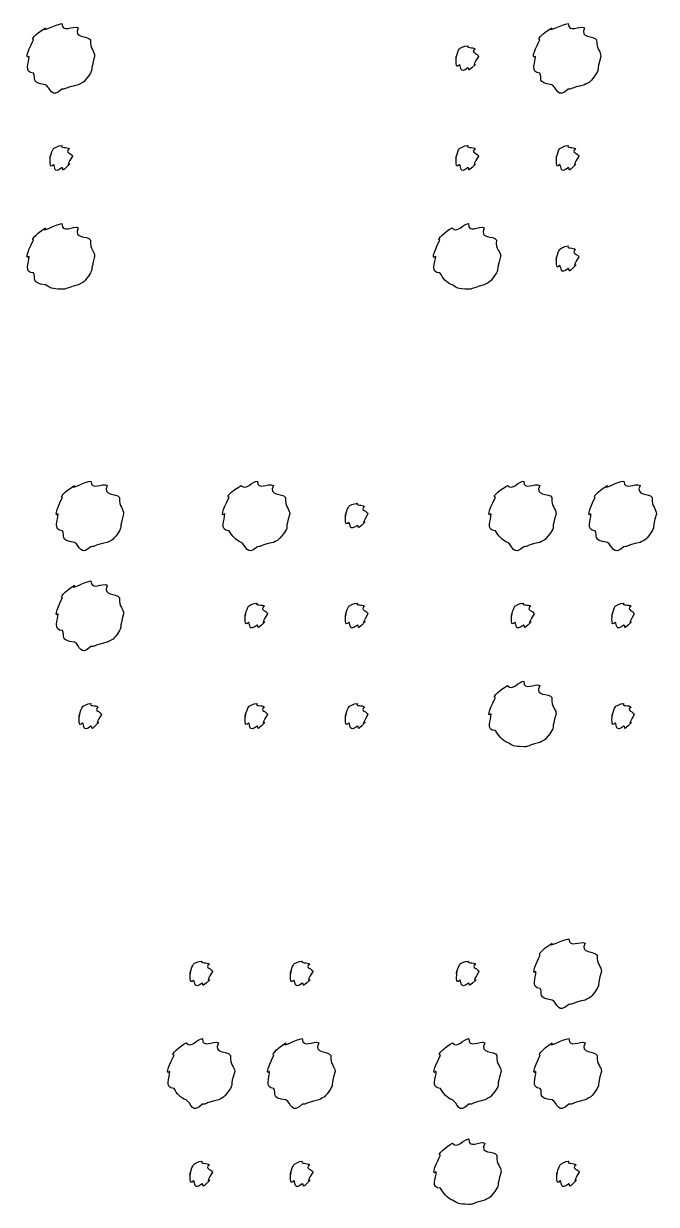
# Model space of a CAD drawing. Header units: millimetres. Extents: x 32 to 178, y 41 to 266.
# Drawn here: x 160.87 to 167.48, y 160.67 to 173 of the extents above; entities that cross this region are included whole.
import ezdxf

# ---------------------------------------------------------------- set-up
doc = ezdxf.new("R2010")
doc.units = ezdxf.units.MM
doc.layers.get('0').update_dxf_attribs({"linetype": 'CONTINUOUS'})

msp = doc.modelspace()

# ---------------------------------------------------------------- linework, layer by layer
at = {"color": 0}
for p, q in [((161.269, 172.999), (161.269, 172.999)), ((166.557, 172.999), (166.557, 172.999)), ((165.509, 172.767), (165.509, 172.767)), ((161.269, 171.726), (161.269, 171.726)), ((165.509, 171.726), (165.509, 171.726)), ((166.557, 171.726), (166.557, 171.726)), ((161.269, 170.91), (161.269, 170.91)), ((165.515, 170.91), (165.515, 170.91)), ((166.557, 170.678), (166.557, 170.678)), ((161.572, 168.22), (161.572, 168.22)), ((163.313, 168.22), (163.313, 168.22)), ((166.095, 168.22), (166.095, 168.22)), ((167.137, 168.22), (167.137, 168.22)), ((164.355, 167.989), (164.355, 167.989)), ((161.572, 167.178), (161.572, 167.178)), ((163.307, 166.946), (163.307, 166.946)), ((164.355, 166.946), (164.355, 166.946)), ((166.09, 166.946), (166.09, 166.946)), ((167.137, 166.946), (167.137, 166.946)), ((166.095, 166.131), (166.095, 166.131)), ((161.572, 165.899), (161.572, 165.899)), ((163.307, 165.899), (163.307, 165.899)), ((164.355, 165.899), (164.355, 165.899)), ((167.137, 165.899), (167.137, 165.899)), ((166.562, 163.439), (166.562, 163.439)), ((162.733, 163.208), (162.733, 163.208)), ((163.78, 163.208), (163.78, 163.208)), ((165.515, 163.208), (165.515, 163.208)), ((162.738, 162.398), (162.738, 162.398)), ((163.78, 162.398), (163.78, 162.398)), ((165.52, 162.398), (165.52, 162.398)), ((166.562, 162.398), (166.562, 162.398)), ((165.52, 161.35), (165.52, 161.35)), ((162.733, 161.119), (162.733, 161.119)), ((163.78, 161.119), (163.78, 161.119)), ((166.562, 161.119), (166.562, 161.119))]:
    msp.add_line(p, q, dxfattribs=at)
for points in [[(160.971, 172.828), (160.933, 172.839), (161.046, 172.925), (161.098, 172.955)], [(161.098, 172.955), (161.039, 172.897), (161.21, 172.999), (161.269, 172.999)], [(161.269, 172.999), (161.274, 172.897), (161.385, 172.984), (161.44, 172.955)], [(161.44, 172.955), (161.385, 172.839), (161.536, 172.883), (161.567, 172.828)], [(166.259, 172.828), (166.22, 172.839), (166.333, 172.925), (166.386, 172.955)], [(166.386, 172.955), (166.327, 172.897), (166.497, 172.999), (166.557, 172.999)], [(166.557, 172.999), (166.562, 172.897), (166.672, 172.984), (166.727, 172.955)], [(166.727, 172.955), (166.672, 172.839), (166.824, 172.883), (166.854, 172.828)], [(160.927, 172.657), (160.869, 172.61), (160.941, 172.773), (160.971, 172.828)], [(161.567, 172.828), (161.561, 172.729), (161.611, 172.715), (161.611, 172.657)], [(166.215, 172.657), (166.157, 172.61), (166.229, 172.773), (166.259, 172.828)], [(166.854, 172.828), (166.849, 172.729), (166.898, 172.715), (166.898, 172.657)], [(160.971, 172.481), (160.869, 172.489), (160.927, 172.594), (160.927, 172.657)], [(161.611, 172.657), (161.561, 172.489), (161.596, 172.536), (161.567, 172.481)], [(165.388, 172.657), (165.372, 172.581), (165.399, 172.712), (165.421, 172.734)], [(165.421, 172.569), (165.372, 172.515), (165.388, 172.62), (165.388, 172.657)], [(165.421, 172.734), (165.416, 172.743), (165.472, 172.767), (165.509, 172.767)], [(165.509, 172.767), (165.482, 172.743), (165.564, 172.756), (165.586, 172.734)], [(165.586, 172.734), (165.526, 172.698), (165.62, 172.686), (165.62, 172.657)], [(165.62, 172.657), (165.526, 172.515), (165.608, 172.591), (165.586, 172.569)], [(166.259, 172.481), (166.157, 172.489), (166.215, 172.594), (166.215, 172.657)], [(166.898, 172.657), (166.849, 172.489), (166.883, 172.536), (166.854, 172.481)], [(165.509, 172.536), (165.416, 172.471), (165.443, 172.547), (165.421, 172.569)], [(165.586, 172.569), (165.482, 172.471), (165.538, 172.536), (165.509, 172.536)], [(161.098, 172.359), (160.933, 172.383), (161.005, 172.428), (160.971, 172.481)], [(161.567, 172.481), (161.502, 172.383), (161.495, 172.388), (161.44, 172.359)], [(166.386, 172.359), (166.22, 172.383), (166.292, 172.428), (166.259, 172.481)], [(166.854, 172.481), (166.789, 172.383), (166.783, 172.388), (166.727, 172.359)], [(161.269, 172.315), (161.156, 172.207), (161.153, 172.329), (161.098, 172.359)], [(161.44, 172.359), (161.274, 172.324), (161.327, 172.315), (161.269, 172.315)], [(166.557, 172.315), (166.444, 172.207), (166.441, 172.329), (166.386, 172.359)], [(166.727, 172.359), (166.562, 172.324), (166.614, 172.315), (166.557, 172.315)], [(161.148, 171.615), (161.134, 171.534), (161.159, 171.67), (161.181, 171.693)], [(161.181, 171.693), (161.178, 171.695), (161.232, 171.726), (161.269, 171.726)], [(161.269, 171.726), (161.244, 171.695), (161.324, 171.715), (161.346, 171.693)], [(161.346, 171.693), (161.288, 171.651), (161.379, 171.644), (161.379, 171.615)], [(165.388, 171.615), (165.372, 171.534), (165.399, 171.67), (165.421, 171.693)], [(165.421, 171.693), (165.416, 171.695), (165.472, 171.726), (165.509, 171.726)], [(165.509, 171.726), (165.482, 171.695), (165.564, 171.715), (165.586, 171.693)], [(165.586, 171.693), (165.526, 171.651), (165.62, 171.644), (165.62, 171.615)], [(166.435, 171.615), (166.422, 171.534), (166.446, 171.67), (166.468, 171.693)], [(166.468, 171.693), (166.466, 171.695), (166.519, 171.726), (166.557, 171.726)], [(166.557, 171.726), (166.532, 171.695), (166.612, 171.715), (166.634, 171.693)], [(166.634, 171.693), (166.576, 171.651), (166.667, 171.644), (166.667, 171.615)], [(161.181, 171.527), (161.134, 171.468), (161.148, 171.578), (161.148, 171.615)], [(161.379, 171.615), (161.288, 171.468), (161.368, 171.549), (161.346, 171.527)], [(165.421, 171.527), (165.372, 171.468), (165.388, 171.578), (165.388, 171.615)], [(165.62, 171.615), (165.526, 171.468), (165.608, 171.549), (165.586, 171.527)], [(166.468, 171.527), (166.422, 171.468), (166.435, 171.578), (166.435, 171.615)], [(166.667, 171.615), (166.576, 171.468), (166.656, 171.549), (166.634, 171.527)], [(161.269, 171.494), (161.178, 171.424), (161.203, 171.505), (161.181, 171.527)], [(161.346, 171.527), (161.244, 171.424), (161.298, 171.494), (161.269, 171.494)], [(165.509, 171.494), (165.416, 171.424), (165.443, 171.505), (165.421, 171.527)], [(165.586, 171.527), (165.482, 171.424), (165.538, 171.494), (165.509, 171.494)], [(166.557, 171.494), (166.466, 171.424), (166.49, 171.505), (166.468, 171.527)], [(166.634, 171.527), (166.532, 171.424), (166.586, 171.494), (166.557, 171.494)], [(160.971, 170.739), (160.933, 170.74), (161.046, 170.835), (161.098, 170.866)], [(161.098, 170.866), (161.039, 170.799), (161.21, 170.91), (161.269, 170.91)], [(161.269, 170.91), (161.274, 170.799), (161.385, 170.895), (161.44, 170.866)], [(161.44, 170.866), (161.385, 170.74), (161.536, 170.794), (161.567, 170.739)], [(165.217, 170.739), (165.169, 170.74), (165.289, 170.835), (165.344, 170.866)], [(165.344, 170.866), (165.396, 170.799), (165.456, 170.91), (165.515, 170.91)], [(165.515, 170.91), (165.511, 170.799), (165.625, 170.895), (165.68, 170.866)], [(165.68, 170.866), (165.621, 170.74), (165.777, 170.794), (165.807, 170.739)], [(160.927, 170.568), (160.869, 170.513), (160.941, 170.684), (160.971, 170.739)], [(161.567, 170.739), (161.561, 170.63), (161.611, 170.626), (161.611, 170.568)], [(165.173, 170.568), (165.11, 170.513), (165.187, 170.684), (165.217, 170.739)], [(165.807, 170.739), (165.797, 170.63), (165.851, 170.626), (165.851, 170.568)], [(166.468, 170.64), (166.466, 170.645), (166.519, 170.678), (166.557, 170.678)], [(166.557, 170.678), (166.532, 170.645), (166.612, 170.664), (166.634, 170.64)], [(160.971, 170.397), (160.869, 170.392), (160.927, 170.505), (160.927, 170.568)], [(161.611, 170.568), (161.561, 170.392), (161.596, 170.448), (161.567, 170.397)], [(165.217, 170.397), (165.11, 170.392), (165.173, 170.505), (165.173, 170.568)], [(165.851, 170.568), (165.797, 170.392), (165.836, 170.448), (165.807, 170.397)], [(166.435, 170.562), (166.422, 170.48), (166.446, 170.618), (166.468, 170.64)], [(166.468, 170.474), (166.422, 170.416), (166.435, 170.53), (166.435, 170.562)], [(166.634, 170.64), (166.576, 170.597), (166.667, 170.591), (166.667, 170.562)], [(166.667, 170.562), (166.576, 170.416), (166.656, 170.499), (166.634, 170.474)], [(166.557, 170.441), (166.466, 170.37), (166.49, 170.452), (166.468, 170.474)], [(166.634, 170.474), (166.532, 170.37), (166.586, 170.441), (166.557, 170.441)], [(161.098, 170.27), (160.933, 170.288), (161.005, 170.345), (160.971, 170.397)], [(161.567, 170.397), (161.502, 170.288), (161.495, 170.303), (161.44, 170.27)], [(165.344, 170.27), (165.286, 170.288), (165.246, 170.345), (165.217, 170.397)], [(165.807, 170.397), (165.738, 170.288), (165.735, 170.303), (165.68, 170.27)], [(161.269, 170.226), (161.156, 170.226), (161.153, 170.24), (161.098, 170.27)], [(161.44, 170.27), (161.274, 170.226), (161.327, 170.226), (161.269, 170.226)], [(165.515, 170.226), (165.396, 170.226), (165.399, 170.24), (165.344, 170.27)], [(165.68, 170.27), (165.511, 170.226), (165.57, 170.226), (165.515, 170.226)], [(161.401, 168.176), (161.342, 168.118), (161.513, 168.22), (161.572, 168.22)], [(161.572, 168.22), (161.578, 168.118), (161.688, 168.205), (161.743, 168.176)], [(163.142, 168.176), (163.194, 168.118), (163.254, 168.22), (163.313, 168.22)], [(163.313, 168.22), (163.309, 168.118), (163.423, 168.205), (163.478, 168.176)], [(165.924, 168.176), (165.976, 168.118), (166.036, 168.22), (166.095, 168.22)], [(166.095, 168.22), (166.091, 168.118), (166.205, 168.205), (166.26, 168.176)], [(166.966, 168.176), (166.907, 168.118), (167.077, 168.22), (167.137, 168.22)], [(167.137, 168.22), (167.142, 168.118), (167.253, 168.205), (167.308, 168.176)], [(161.274, 168.049), (161.236, 168.06), (161.349, 168.146), (161.401, 168.176)], [(161.743, 168.176), (161.688, 168.06), (161.84, 168.104), (161.87, 168.049)], [(163.015, 168.049), (162.967, 168.06), (163.087, 168.146), (163.142, 168.176)], [(163.478, 168.176), (163.419, 168.06), (163.575, 168.104), (163.605, 168.049)], [(165.797, 168.049), (165.749, 168.06), (165.869, 168.146), (165.924, 168.176)], [(166.26, 168.176), (166.201, 168.06), (166.357, 168.104), (166.387, 168.049)], [(166.839, 168.049), (166.8, 168.06), (166.914, 168.146), (166.966, 168.176)], [(167.308, 168.176), (167.253, 168.06), (167.404, 168.104), (167.434, 168.049)], [(161.23, 167.878), (161.173, 167.831), (161.244, 167.994), (161.274, 168.049)], [(161.87, 168.049), (161.864, 167.95), (161.914, 167.936), (161.914, 167.878)], [(162.971, 167.878), (162.907, 167.831), (162.985, 167.994), (163.015, 168.049)], [(163.605, 168.049), (163.595, 167.95), (163.649, 167.936), (163.649, 167.878)], [(164.266, 167.955), (164.264, 167.963), (164.317, 167.989), (164.355, 167.989)], [(164.355, 167.989), (164.33, 167.963), (164.41, 167.977), (164.431, 167.955)], [(165.753, 167.878), (165.69, 167.831), (165.767, 167.994), (165.797, 168.049)], [(166.387, 168.049), (166.377, 167.95), (166.431, 167.936), (166.431, 167.878)], [(166.795, 167.878), (166.737, 167.831), (166.809, 167.994), (166.839, 168.049)], [(167.434, 168.049), (167.429, 167.95), (167.478, 167.936), (167.478, 167.878)], [(161.274, 167.702), (161.173, 167.71), (161.23, 167.815), (161.23, 167.878)], [(161.914, 167.878), (161.864, 167.71), (161.899, 167.757), (161.87, 167.702)], [(163.015, 167.702), (162.907, 167.71), (162.971, 167.815), (162.971, 167.878)], [(163.649, 167.878), (163.595, 167.71), (163.634, 167.757), (163.605, 167.702)], [(164.233, 167.878), (164.219, 167.802), (164.244, 167.933), (164.266, 167.955)], [(164.266, 167.79), (164.219, 167.736), (164.233, 167.841), (164.233, 167.878)], [(164.431, 167.955), (164.374, 167.919), (164.465, 167.907), (164.465, 167.878)], [(164.465, 167.878), (164.374, 167.736), (164.454, 167.812), (164.431, 167.79)], [(165.797, 167.702), (165.69, 167.71), (165.753, 167.815), (165.753, 167.878)], [(166.431, 167.878), (166.377, 167.71), (166.416, 167.757), (166.387, 167.702)], [(166.839, 167.702), (166.737, 167.71), (166.795, 167.815), (166.795, 167.878)], [(167.478, 167.878), (167.429, 167.71), (167.463, 167.757), (167.434, 167.702)], [(164.355, 167.757), (164.264, 167.692), (164.288, 167.768), (164.266, 167.79)], [(164.431, 167.79), (164.33, 167.692), (164.384, 167.757), (164.355, 167.757)], [(161.401, 167.58), (161.236, 167.604), (161.308, 167.65), (161.274, 167.702)], [(161.87, 167.702), (161.805, 167.604), (161.798, 167.609), (161.743, 167.58)], [(163.142, 167.58), (163.084, 167.604), (163.044, 167.65), (163.015, 167.702)], [(163.605, 167.702), (163.536, 167.604), (163.533, 167.609), (163.478, 167.58)], [(165.924, 167.58), (165.866, 167.604), (165.826, 167.65), (165.797, 167.702)], [(166.387, 167.702), (166.318, 167.604), (166.315, 167.609), (166.26, 167.58)], [(166.966, 167.58), (166.8, 167.604), (166.872, 167.65), (166.839, 167.702)], [(167.434, 167.702), (167.37, 167.604), (167.363, 167.609), (167.308, 167.58)], [(161.572, 167.536), (161.459, 167.428), (161.457, 167.55), (161.401, 167.58)], [(161.743, 167.58), (161.578, 167.545), (161.63, 167.536), (161.572, 167.536)], [(163.313, 167.536), (163.194, 167.428), (163.197, 167.55), (163.142, 167.58)], [(163.478, 167.58), (163.309, 167.545), (163.368, 167.536), (163.313, 167.536)], [(166.095, 167.536), (165.976, 167.428), (165.979, 167.55), (165.924, 167.58)], [(166.26, 167.58), (166.091, 167.545), (166.15, 167.536), (166.095, 167.536)], [(167.137, 167.536), (167.024, 167.428), (167.021, 167.55), (166.966, 167.58)], [(167.308, 167.58), (167.142, 167.545), (167.195, 167.536), (167.137, 167.536)], [(161.274, 167.002), (161.236, 167.013), (161.349, 167.104), (161.401, 167.134)], [(161.401, 167.134), (161.342, 167.071), (161.513, 167.178), (161.572, 167.178)], [(161.572, 167.178), (161.578, 167.071), (161.688, 167.163), (161.743, 167.134)], [(161.743, 167.134), (161.688, 167.013), (161.84, 167.06), (161.87, 167.002)], [(161.23, 166.836), (161.173, 166.781), (161.244, 166.946), (161.274, 167.002)], [(161.87, 167.002), (161.864, 166.898), (161.914, 166.891), (161.914, 166.836)], [(163.186, 166.836), (163.169, 166.755), (163.197, 166.891), (163.219, 166.914)], [(163.219, 166.914), (163.213, 166.916), (163.27, 166.946), (163.307, 166.946)], [(163.307, 166.946), (163.28, 166.916), (163.362, 166.936), (163.384, 166.914)], [(163.384, 166.914), (163.324, 166.872), (163.417, 166.865), (163.417, 166.836)], [(164.233, 166.836), (164.219, 166.755), (164.244, 166.891), (164.266, 166.914)], [(164.266, 166.914), (164.264, 166.916), (164.317, 166.946), (164.355, 166.946)], [(164.355, 166.946), (164.33, 166.916), (164.41, 166.936), (164.431, 166.914)], [(164.431, 166.914), (164.374, 166.872), (164.465, 166.865), (164.465, 166.836)], [(165.968, 166.836), (165.952, 166.755), (165.979, 166.891), (166.001, 166.914)], [(166.001, 166.914), (165.996, 166.916), (166.052, 166.946), (166.09, 166.946)], [(166.09, 166.946), (166.062, 166.916), (166.145, 166.936), (166.166, 166.914)], [(166.166, 166.914), (166.106, 166.872), (166.2, 166.865), (166.2, 166.836)], [(167.016, 166.836), (167.002, 166.755), (167.027, 166.891), (167.048, 166.914)], [(167.048, 166.914), (167.046, 166.916), (167.1, 166.946), (167.137, 166.946)], [(167.137, 166.946), (167.112, 166.916), (167.192, 166.936), (167.214, 166.914)], [(167.214, 166.914), (167.156, 166.872), (167.247, 166.865), (167.247, 166.836)], [(161.274, 166.66), (161.173, 166.663), (161.23, 166.773), (161.23, 166.836)], [(161.914, 166.836), (161.864, 166.663), (161.899, 166.715), (161.87, 166.66)], [(163.219, 166.748), (163.169, 166.689), (163.186, 166.799), (163.186, 166.836)], [(163.307, 166.715), (163.213, 166.645), (163.241, 166.726), (163.219, 166.748)], [(163.384, 166.748), (163.28, 166.645), (163.336, 166.715), (163.307, 166.715)], [(163.417, 166.836), (163.324, 166.689), (163.406, 166.77), (163.384, 166.748)], [(164.266, 166.748), (164.219, 166.689), (164.233, 166.799), (164.233, 166.836)], [(164.355, 166.715), (164.264, 166.645), (164.288, 166.726), (164.266, 166.748)], [(164.431, 166.748), (164.33, 166.645), (164.384, 166.715), (164.355, 166.715)], [(164.465, 166.836), (164.374, 166.689), (164.454, 166.77), (164.431, 166.748)], [(166.001, 166.748), (165.952, 166.689), (165.968, 166.799), (165.968, 166.836)], [(166.09, 166.715), (165.996, 166.645), (166.023, 166.726), (166.001, 166.748)], [(166.166, 166.748), (166.062, 166.645), (166.118, 166.715), (166.09, 166.715)], [(166.2, 166.836), (166.106, 166.689), (166.189, 166.77), (166.166, 166.748)], [(167.048, 166.748), (167.002, 166.689), (167.016, 166.799), (167.016, 166.836)], [(167.137, 166.715), (167.046, 166.645), (167.071, 166.726), (167.048, 166.748)], [(167.214, 166.748), (167.112, 166.645), (167.166, 166.715), (167.137, 166.715)], [(167.247, 166.836), (167.156, 166.689), (167.236, 166.77), (167.214, 166.748)], [(161.401, 166.539), (161.236, 166.557), (161.308, 166.607), (161.274, 166.66)], [(161.87, 166.66), (161.805, 166.557), (161.798, 166.568), (161.743, 166.539)], [(161.572, 166.495), (161.459, 166.38), (161.457, 166.508), (161.401, 166.539)], [(161.743, 166.539), (161.578, 166.497), (161.63, 166.495), (161.572, 166.495)], [(165.924, 166.087), (165.976, 166.02), (166.036, 166.131), (166.095, 166.131)], [(166.095, 166.131), (166.091, 166.02), (166.205, 166.116), (166.26, 166.087)], [(165.797, 165.96), (165.749, 165.961), (165.869, 166.056), (165.924, 166.087)], [(166.26, 166.087), (166.201, 165.961), (166.357, 166.015), (166.387, 165.96)], [(161.484, 165.861), (161.481, 165.866), (161.535, 165.899), (161.572, 165.899)], [(161.572, 165.899), (161.548, 165.866), (161.627, 165.886), (161.649, 165.861)], [(163.219, 165.861), (163.213, 165.866), (163.27, 165.899), (163.307, 165.899)], [(163.307, 165.899), (163.28, 165.866), (163.362, 165.886), (163.384, 165.861)], [(164.266, 165.861), (164.264, 165.866), (164.317, 165.899), (164.355, 165.899)], [(164.355, 165.899), (164.33, 165.866), (164.41, 165.886), (164.431, 165.861)], [(165.753, 165.789), (165.69, 165.734), (165.767, 165.905), (165.797, 165.96)], [(166.387, 165.96), (166.377, 165.851), (166.431, 165.847), (166.431, 165.789)], [(167.048, 165.861), (167.046, 165.866), (167.1, 165.899), (167.137, 165.899)], [(167.137, 165.899), (167.112, 165.866), (167.192, 165.886), (167.214, 165.861)], [(161.451, 165.784), (161.437, 165.701), (161.462, 165.839), (161.484, 165.861)], [(161.484, 165.695), (161.437, 165.637), (161.451, 165.751), (161.451, 165.784)], [(161.649, 165.861), (161.592, 165.818), (161.683, 165.813), (161.683, 165.784)], [(161.683, 165.784), (161.592, 165.637), (161.671, 165.72), (161.649, 165.695)], [(163.186, 165.784), (163.169, 165.701), (163.197, 165.839), (163.219, 165.861)], [(163.219, 165.695), (163.169, 165.637), (163.186, 165.751), (163.186, 165.784)], [(163.384, 165.861), (163.324, 165.818), (163.417, 165.813), (163.417, 165.784)], [(163.417, 165.784), (163.324, 165.637), (163.406, 165.72), (163.384, 165.695)], [(164.233, 165.784), (164.219, 165.701), (164.244, 165.839), (164.266, 165.861)], [(164.266, 165.695), (164.219, 165.637), (164.233, 165.751), (164.233, 165.784)], [(164.431, 165.861), (164.374, 165.818), (164.465, 165.813), (164.465, 165.784)], [(164.465, 165.784), (164.374, 165.637), (164.454, 165.72), (164.431, 165.695)], [(165.797, 165.618), (165.69, 165.613), (165.753, 165.725), (165.753, 165.789)], [(166.431, 165.789), (166.377, 165.613), (166.416, 165.669), (166.387, 165.618)], [(167.016, 165.784), (167.002, 165.701), (167.027, 165.839), (167.048, 165.861)], [(167.048, 165.695), (167.002, 165.637), (167.016, 165.751), (167.016, 165.784)], [(167.214, 165.861), (167.156, 165.818), (167.247, 165.813), (167.247, 165.784)], [(167.247, 165.784), (167.156, 165.637), (167.236, 165.72), (167.214, 165.695)], [(161.572, 165.662), (161.481, 165.591), (161.506, 165.673), (161.484, 165.695)], [(161.649, 165.695), (161.548, 165.591), (161.601, 165.662), (161.572, 165.662)], [(163.307, 165.662), (163.213, 165.591), (163.241, 165.673), (163.219, 165.695)], [(163.384, 165.695), (163.28, 165.591), (163.336, 165.662), (163.307, 165.662)], [(164.355, 165.662), (164.264, 165.591), (164.288, 165.673), (164.266, 165.695)], [(164.431, 165.695), (164.33, 165.591), (164.384, 165.662), (164.355, 165.662)], [(167.137, 165.662), (167.046, 165.591), (167.071, 165.673), (167.048, 165.695)], [(167.214, 165.695), (167.112, 165.591), (167.166, 165.662), (167.137, 165.662)], [(165.924, 165.491), (165.866, 165.509), (165.826, 165.566), (165.797, 165.618)], [(166.387, 165.618), (166.318, 165.509), (166.315, 165.524), (166.26, 165.491)], [(166.095, 165.447), (165.976, 165.447), (165.979, 165.461), (165.924, 165.491)], [(166.26, 165.491), (166.091, 165.447), (166.15, 165.447), (166.095, 165.447)], [(166.391, 163.395), (166.332, 163.338), (166.503, 163.439), (166.562, 163.439)], [(166.562, 163.439), (166.568, 163.338), (166.678, 163.424), (166.733, 163.395)], [(166.265, 163.269), (166.226, 163.28), (166.339, 163.365), (166.391, 163.395)], [(166.733, 163.395), (166.678, 163.28), (166.829, 163.324), (166.86, 163.269)], [(162.611, 163.098), (162.595, 163.022), (162.622, 163.153), (162.644, 163.175)], [(162.644, 163.175), (162.639, 163.183), (162.695, 163.208), (162.733, 163.208)], [(162.733, 163.208), (162.705, 163.183), (162.788, 163.197), (162.81, 163.175)], [(162.81, 163.175), (162.749, 163.139), (162.843, 163.127), (162.843, 163.098)], [(163.659, 163.098), (163.645, 163.022), (163.669, 163.153), (163.692, 163.175)], [(163.692, 163.175), (163.689, 163.183), (163.743, 163.208), (163.78, 163.208)], [(163.78, 163.208), (163.755, 163.183), (163.835, 163.197), (163.857, 163.175)], [(163.857, 163.175), (163.799, 163.139), (163.89, 163.127), (163.89, 163.098)], [(165.394, 163.098), (165.377, 163.022), (165.404, 163.153), (165.427, 163.175)], [(165.427, 163.175), (165.421, 163.183), (165.477, 163.208), (165.515, 163.208)], [(165.515, 163.208), (165.487, 163.183), (165.57, 163.197), (165.592, 163.175)], [(165.592, 163.175), (165.531, 163.139), (165.625, 163.127), (165.625, 163.098)], [(166.22, 163.098), (166.163, 163.051), (166.234, 163.213), (166.265, 163.269)], [(166.86, 163.269), (166.854, 163.169), (166.904, 163.155), (166.904, 163.098)], [(162.644, 163.009), (162.595, 162.956), (162.611, 163.061), (162.611, 163.098)], [(162.843, 163.098), (162.749, 162.956), (162.832, 163.032), (162.81, 163.009)], [(163.692, 163.009), (163.645, 162.956), (163.659, 163.061), (163.659, 163.098)], [(163.89, 163.098), (163.799, 162.956), (163.879, 163.032), (163.857, 163.009)], [(165.427, 163.009), (165.377, 162.956), (165.394, 163.061), (165.394, 163.098)], [(165.625, 163.098), (165.531, 162.956), (165.614, 163.032), (165.592, 163.009)], [(166.265, 162.921), (166.163, 162.93), (166.22, 163.034), (166.22, 163.098)], [(166.904, 163.098), (166.854, 162.93), (166.889, 162.976), (166.86, 162.921)], [(162.733, 162.976), (162.639, 162.912), (162.667, 162.988), (162.644, 163.009)], [(162.81, 163.009), (162.705, 162.912), (162.761, 162.976), (162.733, 162.976)], [(163.78, 162.976), (163.689, 162.912), (163.714, 162.988), (163.692, 163.009)], [(163.857, 163.009), (163.755, 162.912), (163.809, 162.976), (163.78, 162.976)], [(165.515, 162.976), (165.421, 162.912), (165.449, 162.988), (165.427, 163.009)], [(165.592, 163.009), (165.487, 162.912), (165.544, 162.976), (165.515, 162.976)], [(166.391, 162.8), (166.226, 162.824), (166.298, 162.869), (166.265, 162.921)], [(166.86, 162.921), (166.795, 162.824), (166.788, 162.829), (166.733, 162.8)], [(166.562, 162.756), (166.449, 162.647), (166.446, 162.77), (166.391, 162.8)], [(166.733, 162.8), (166.568, 162.764), (166.62, 162.756), (166.562, 162.756)], [(162.44, 162.221), (162.392, 162.232), (162.512, 162.323), (162.567, 162.354)], [(162.567, 162.354), (162.62, 162.29), (162.679, 162.398), (162.738, 162.398)], [(162.738, 162.398), (162.734, 162.29), (162.848, 162.383), (162.903, 162.354)], [(162.903, 162.354), (162.844, 162.232), (163, 162.279), (163.03, 162.221)], [(163.482, 162.221), (163.444, 162.232), (163.557, 162.323), (163.609, 162.354)], [(163.609, 162.354), (163.55, 162.29), (163.721, 162.398), (163.78, 162.398)], [(163.78, 162.398), (163.785, 162.29), (163.896, 162.383), (163.951, 162.354)], [(163.951, 162.354), (163.896, 162.232), (164.047, 162.279), (164.078, 162.221)], [(165.223, 162.221), (165.174, 162.232), (165.294, 162.323), (165.349, 162.354)], [(165.349, 162.354), (165.402, 162.29), (165.461, 162.398), (165.52, 162.398)], [(165.52, 162.398), (165.516, 162.29), (165.631, 162.383), (165.686, 162.354)], [(165.686, 162.354), (165.626, 162.232), (165.782, 162.279), (165.813, 162.221)], [(166.265, 162.221), (166.226, 162.232), (166.339, 162.323), (166.391, 162.354)], [(166.391, 162.354), (166.332, 162.29), (166.503, 162.398), (166.562, 162.398)], [(166.562, 162.398), (166.568, 162.29), (166.678, 162.383), (166.733, 162.354)], [(166.733, 162.354), (166.678, 162.232), (166.829, 162.279), (166.86, 162.221)], [(162.396, 162.056), (162.333, 162.001), (162.41, 162.166), (162.44, 162.221)], [(163.03, 162.221), (163.02, 162.118), (163.074, 162.111), (163.074, 162.056)], [(163.438, 162.056), (163.38, 162.001), (163.452, 162.166), (163.482, 162.221)], [(164.078, 162.221), (164.072, 162.118), (164.122, 162.111), (164.122, 162.056)], [(165.179, 162.056), (165.115, 162.001), (165.192, 162.166), (165.223, 162.221)], [(165.813, 162.221), (165.803, 162.118), (165.857, 162.111), (165.857, 162.056)], [(166.22, 162.056), (166.163, 162.001), (166.234, 162.166), (166.265, 162.221)], [(166.86, 162.221), (166.854, 162.118), (166.904, 162.111), (166.904, 162.056)], [(162.44, 161.879), (162.333, 161.882), (162.396, 161.992), (162.396, 162.056)], [(163.074, 162.056), (163.02, 161.882), (163.059, 161.935), (163.03, 161.879)], [(163.482, 161.879), (163.38, 161.882), (163.438, 161.992), (163.438, 162.056)], [(164.122, 162.056), (164.072, 161.882), (164.107, 161.935), (164.078, 161.879)], [(165.223, 161.879), (165.115, 161.882), (165.179, 161.992), (165.179, 162.056)], [(165.857, 162.056), (165.803, 161.882), (165.842, 161.935), (165.813, 161.879)], [(166.265, 161.879), (166.163, 161.882), (166.22, 161.992), (166.22, 162.056)], [(166.904, 162.056), (166.854, 161.882), (166.889, 161.935), (166.86, 161.879)], [(162.567, 161.758), (162.509, 161.776), (162.469, 161.827), (162.44, 161.879)], [(163.03, 161.879), (162.961, 161.776), (162.959, 161.787), (162.903, 161.758)], [(163.609, 161.758), (163.444, 161.776), (163.515, 161.827), (163.482, 161.879)], [(164.078, 161.879), (164.013, 161.776), (164.006, 161.787), (163.951, 161.758)], [(165.349, 161.758), (165.292, 161.776), (165.252, 161.827), (165.223, 161.879)], [(165.813, 161.879), (165.743, 161.776), (165.741, 161.787), (165.686, 161.758)], [(166.391, 161.758), (166.226, 161.776), (166.298, 161.827), (166.265, 161.879)], [(166.86, 161.879), (166.795, 161.776), (166.788, 161.787), (166.733, 161.758)], [(162.738, 161.714), (162.62, 161.6), (162.622, 161.728), (162.567, 161.758)], [(162.903, 161.758), (162.734, 161.717), (162.793, 161.714), (162.738, 161.714)], [(163.78, 161.714), (163.667, 161.6), (163.664, 161.728), (163.609, 161.758)], [(163.951, 161.758), (163.785, 161.717), (163.838, 161.714), (163.78, 161.714)], [(165.52, 161.714), (165.402, 161.6), (165.404, 161.728), (165.349, 161.758)], [(165.686, 161.758), (165.516, 161.717), (165.576, 161.714), (165.52, 161.714)], [(166.562, 161.714), (166.449, 161.6), (166.446, 161.728), (166.391, 161.758)], [(166.733, 161.758), (166.568, 161.717), (166.62, 161.714), (166.562, 161.714)], [(165.223, 161.18), (165.174, 161.181), (165.294, 161.276), (165.349, 161.306)], [(165.349, 161.306), (165.402, 161.24), (165.461, 161.35), (165.52, 161.35)], [(165.52, 161.35), (165.516, 161.24), (165.631, 161.335), (165.686, 161.306)], [(165.686, 161.306), (165.626, 161.181), (165.782, 161.235), (165.813, 161.18)], [(165.179, 161.008), (165.115, 160.953), (165.192, 161.124), (165.223, 161.18)], [(165.813, 161.18), (165.803, 161.071), (165.857, 161.066), (165.857, 161.008)], [(162.611, 161.003), (162.595, 160.92), (162.622, 161.058), (162.644, 161.08)], [(162.644, 161.08), (162.639, 161.086), (162.695, 161.119), (162.733, 161.119)], [(162.733, 161.119), (162.705, 161.086), (162.788, 161.105), (162.81, 161.08)], [(162.81, 161.08), (162.749, 161.037), (162.843, 161.032), (162.843, 161.003)], [(163.659, 161.003), (163.645, 160.92), (163.669, 161.058), (163.692, 161.08)], [(163.692, 161.08), (163.689, 161.086), (163.743, 161.119), (163.78, 161.119)], [(163.78, 161.119), (163.755, 161.086), (163.835, 161.105), (163.857, 161.08)], [(163.857, 161.08), (163.799, 161.037), (163.89, 161.032), (163.89, 161.003)], [(166.441, 161.003), (166.427, 160.92), (166.452, 161.058), (166.474, 161.08)], [(166.474, 161.08), (166.471, 161.086), (166.525, 161.119), (166.562, 161.119)], [(166.562, 161.119), (166.537, 161.086), (166.617, 161.105), (166.639, 161.08)], [(166.639, 161.08), (166.581, 161.037), (166.672, 161.032), (166.672, 161.003)], [(162.644, 160.915), (162.595, 160.857), (162.611, 160.97), (162.611, 161.003)], [(162.843, 161.003), (162.749, 160.857), (162.832, 160.94), (162.81, 160.915)], [(163.692, 160.915), (163.645, 160.857), (163.659, 160.97), (163.659, 161.003)], [(163.89, 161.003), (163.799, 160.857), (163.879, 160.94), (163.857, 160.915)], [(165.223, 160.838), (165.115, 160.832), (165.179, 160.945), (165.179, 161.008)], [(165.857, 161.008), (165.803, 160.832), (165.842, 160.889), (165.813, 160.838)], [(166.474, 160.915), (166.427, 160.857), (166.441, 160.97), (166.441, 161.003)], [(166.672, 161.003), (166.581, 160.857), (166.661, 160.94), (166.639, 160.915)], [(162.733, 160.882), (162.639, 160.81), (162.667, 160.893), (162.644, 160.915)], [(162.81, 160.915), (162.705, 160.81), (162.761, 160.882), (162.733, 160.882)], [(163.78, 160.882), (163.689, 160.81), (163.714, 160.893), (163.692, 160.915)], [(163.857, 160.915), (163.755, 160.81), (163.809, 160.882), (163.78, 160.882)], [(165.349, 160.711), (165.292, 160.729), (165.252, 160.786), (165.223, 160.838)], [(165.813, 160.838), (165.743, 160.729), (165.741, 160.744), (165.686, 160.711)], [(166.562, 160.882), (166.471, 160.81), (166.496, 160.893), (166.474, 160.915)], [(166.639, 160.915), (166.537, 160.81), (166.591, 160.882), (166.562, 160.882)], [(165.52, 160.667), (165.402, 160.667), (165.404, 160.681), (165.349, 160.711)], [(165.686, 160.711), (165.516, 160.667), (165.576, 160.667), (165.52, 160.667)]]:
    msp.add_open_spline(points, degree=3, dxfattribs=at)

doc.saveas('drawing.dxf')
